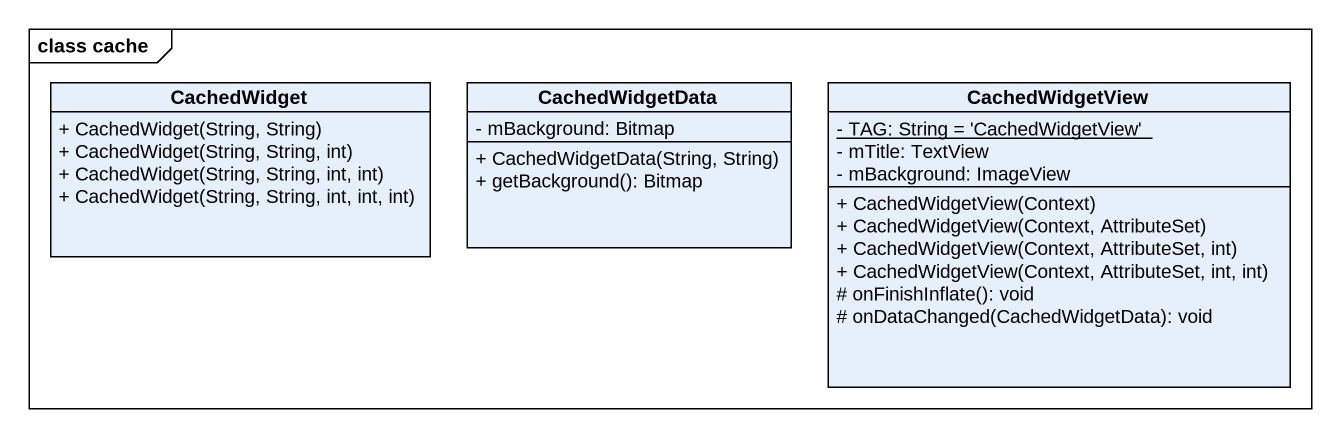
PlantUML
@startuml
mainframe class cache
hide circle
hide empty members
skinparam classAttributeIconSize 0
class CachedWidget {
  + CachedWidget(String, String)
  + CachedWidget(String, String, int)
  + CachedWidget(String, String, int, int)
  + CachedWidget(String, String, int, int, int)
}
class CachedWidgetData {
  - mBackground: Bitmap
  + CachedWidgetData(String, String)
  + getBackground(): Bitmap
}
class CachedWidgetView {
  {static} - TAG: String = 'CachedWidgetView'
  - mTitle: TextView
  - mBackground: ImageView
  + CachedWidgetView(Context)
  + CachedWidgetView(Context, AttributeSet)
  + CachedWidgetView(Context, AttributeSet, int)
  + CachedWidgetView(Context, AttributeSet, int, int)
  # onFinishInflate(): void
  # onDataChanged(CachedWidgetData): void
}
@enduml
